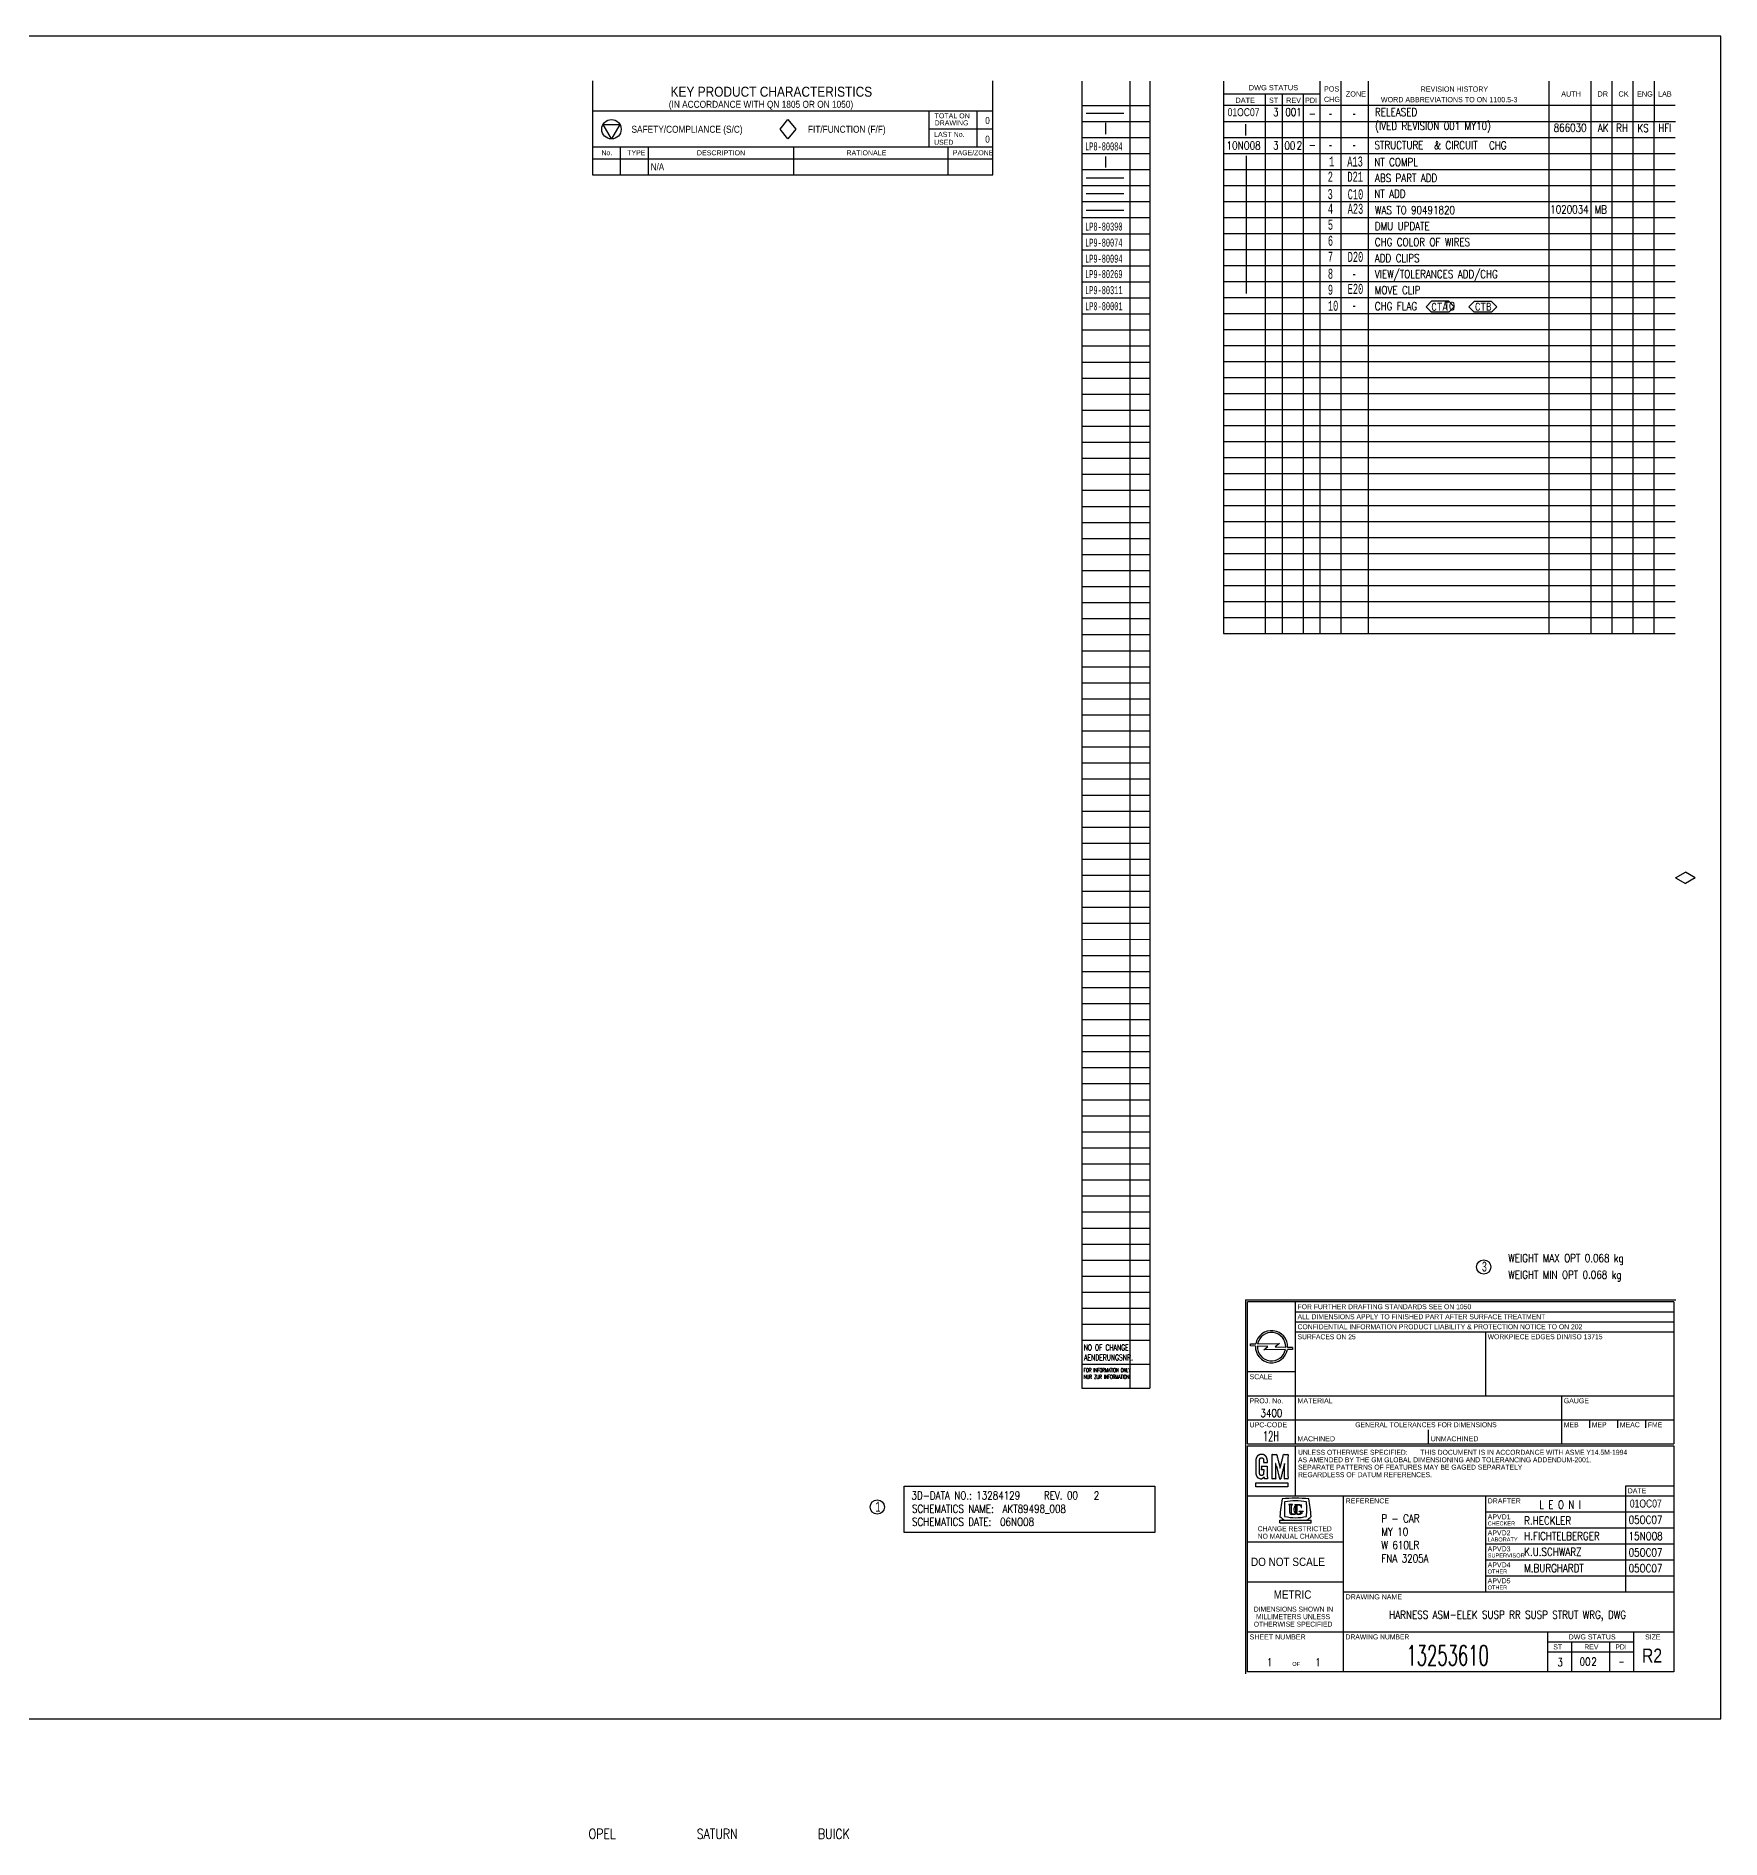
# Model space of a CAD drawing. Extents: x -144 to 1666, y -603 to 461.
# Drawn here: x 824 to 1666, y -543 to 358 of the extents above; entities that cross this region are included whole.
import ezdxf

# ---------------------------------------------------------------- set-up
doc = ezdxf.new("R2010")
doc.units = 0
doc.layers.get('0').update_dxf_attribs({"linetype": 'CONTINUOUS'})
for name, color, linetype in [('1', 7, 'CONTINUOUS'), ('2', 7, 'CONTINUOUS'), ('253', 7, 'CONTINUOUS'), ('3', 7, 'CONTINUOUS'), ('FLAGS', 5, 'CONTINUOUS'), ('kreis', 7, 'CONTINUOUS')]:
    doc.layers.add(name, color=color, linetype=linetype)
doc.styles.add('HS-DRAWING-FRAME', font='ROMANS.SHX', dxfattribs={"width": 0.6, "height": 3.5})
doc.styles.add('HS-FLAGS', font='MONOTXT.SHX', dxfattribs={"width": 0.8, "height": 4})
doc.styles.add('HS-PART-NO', font='ROMANS.SHX', dxfattribs={"width": 0.7, "height": 2})
doc.styles.add('HS-TABLE-CHANGE-INDEX-CODE', font='MONOTXT.SHX', dxfattribs={"width": 0.6, "height": 5})
doc.styles.add('HS-TABLE-COMPOSITE', font='ROMANS.SHX', dxfattribs={"width": 0.8, "height": 4})
doc.styles.add('HS-WIRE', font='ROMANS.SHX', dxfattribs={"width": 0.8, "height": 4})
doc.styles.add('TXT', font='TXT', dxfattribs={"height": 0.2})

# ---------------------------------------------------------------- blocks, each defined once
blk = doc.blocks.new('RAUTEN')
at = {"layer": '253', "linetype": 'Continuous'}
for p, q in [((-1738.2, 420.37), (-1733.24, 423.24)), ((-1738.2, 420.37), (-1733.24, 417.51)), ((-1728.28, 420.37), (-1733.24, 423.24)), ((-1728.28, 420.37), (-1733.24, 417.51)), ((-22.72, 420.37), (-17.76, 423.24)), ((-22.72, 420.37), (-17.76, 417.51)), ((-12.8, 420.37), (-17.76, 423.24)), ((-12.8, 420.37), (-17.76, 417.51))]:
    blk.add_line(p, q, dxfattribs=at)
blk = doc.blocks.new('PCR-TABLE')
for p, q in [((-319.42, -22.61), (-319.42, -675.76)), ((-295.42, -22.61), (-295.42, -675.76)), ((-285.42, -22.61), (-285.42, -675.76)), ((-319.42, -34.66), (-285.42, -34.67)), ((-319.42, -42.68), (-285.42, -42.68)), ((-319.42, -50.69), (-285.42, -50.69)), ((-319.42, -58.71), (-285.42, -58.71)), ((-319.42, -66.72), (-285.42, -66.72)), ((-319.42, -74.74), (-285.42, -74.74)), ((-319.42, -82.75), (-285.42, -82.75)), ((-319.42, -90.76), (-285.42, -90.76)), ((-319.42, -98.78), (-285.42, -98.78)), ((-319.42, -106.79), (-285.42, -106.79)), ((-319.42, -114.81), (-285.42, -114.81)), ((-319.42, -122.82), (-285.42, -122.82)), ((-319.42, -130.84), (-285.42, -130.84)), ((-319.42, -138.85), (-285.42, -138.85)), ((-319.42, -146.86), (-285.42, -146.87)), ((-319.42, -154.88), (-285.42, -154.88)), ((-319.42, -162.89), (-285.42, -162.89)), ((-319.42, -170.91), (-285.42, -170.91)), ((-319.42, -178.92), (-285.42, -178.92)), ((-319.42, -186.94), (-285.42, -186.93)), ((-319.42, -194.95), (-285.42, -194.95)), ((-319.42, -202.96), (-285.42, -202.96)), ((-319.42, -210.98), (-285.42, -210.98)), ((-319.42, -218.99), (-285.42, -218.99)), ((-319.42, -227.01), (-285.42, -227.01)), ((-319.42, -235.02), (-285.42, -235.02)), ((-319.42, -243.04), (-285.42, -243.03)), ((-319.42, -251.05), (-285.42, -251.05)), ((-319.42, -259.06), (-285.42, -259.06)), ((-319.42, -267.08), (-285.42, -267.08)), ((-319.42, -275.09), (-285.42, -275.09)), ((-319.42, -283.11), (-285.42, -283.11)), ((-319.42, -291.12), (-285.42, -291.12)), ((-319.42, -299.13), (-285.42, -299.14)), ((-319.42, -307.15), (-285.42, -307.15)), ((-319.42, -315.16), (-285.42, -315.16)), ((-319.42, -323.18), (-285.42, -323.18)), ((-319.42, -331.19), (-285.42, -331.19)), ((-319.42, -339.21), (-285.42, -339.21)), ((-319.42, -347.22), (-285.42, -347.22)), ((-319.42, -355.23), (-285.42, -355.23)), ((-319.42, -363.25), (-285.42, -363.25)), ((-319.42, -371.26), (-285.42, -371.26)), ((-319.42, -379.28), (-285.42, -379.28)), ((-319.42, -387.29), (-285.42, -387.29)), ((-319.42, -395.31), (-285.42, -395.31)), ((-319.42, -403.32), (-285.42, -403.32)), ((-319.42, -411.33), (-285.42, -411.33)), ((-319.42, -419.35), (-285.42, -419.35)), ((-319.42, -427.36), (-285.42, -427.36)), ((-319.42, -435.38), (-285.42, -435.38)), ((-319.42, -443.39), (-285.42, -443.39)), ((-319.42, -451.41), (-285.42, -451.4)), ((-319.42, -459.42), (-285.42, -459.42)), ((-319.42, -467.43), (-285.42, -467.44)), ((-319.42, -475.45), (-285.42, -475.45)), ((-319.42, -483.46), (-285.42, -483.46)), ((-319.42, -491.48), (-285.42, -491.48)), ((-319.42, -499.49), (-285.42, -499.49)), ((-319.42, -507.51), (-285.42, -507.5)), ((-319.42, -515.52), (-285.42, -515.52)), ((-319.42, -523.53), (-285.42, -523.53)), ((-319.42, -531.55), (-285.42, -531.55)), ((-319.42, -539.56), (-285.42, -539.56)), ((-319.42, -547.58), (-285.42, -547.58)), ((-319.42, -555.59), (-285.42, -555.59)), ((-319.42, -563.61), (-285.42, -563.61)), ((-319.42, -571.62), (-285.42, -571.62)), ((-319.42, -579.63), (-285.42, -579.63)), ((-319.42, -587.65), (-285.42, -587.65)), ((-319.42, -595.66), (-285.42, -595.66)), ((-319.42, -603.68), (-285.42, -603.68)), ((-319.42, -611.69), (-285.42, -611.69)), ((-319.42, -619.7), (-285.42, -619.71)), ((-319.42, -627.72), (-285.42, -627.72)), ((-319.42, -635.73), (-285.42, -635.73)), ((-319.42, -643.75), (-285.42, -643.75)), ((-319.42, -651.76), (-285.42, -651.76)), ((-319.42, -663.76), (-285.41, -663.76)), ((-319.42, -675.76), (-285.41, -675.76))]:
    blk.add_line(p, q)
at = {"style": 'HS-DRAWING-FRAME', "width": 0.6}
for s, height, p in [('NO OF CHANGE', 3, (-318.47, -656.88)), ('FOR INFORMATION ONLY', 2, (-318.38, -667.74)), ('AENDERUNGSNR.', 3, (-318.21, -661.88)), ('NUR ZUR INFORMATION', 2, (-318.38, -671.07))]:
    blk.add_text(s, height=height, dxfattribs=at).set_placement(p)
blk = doc.blocks.new('KOPF')
for p, q in [((-23.56, 208.51), (-236.56, 208.51)), ((-23.56, 208.51), (-23.56, 137.51)), ((-23.56, 136.51), (-23.56, 23.51))]:
    blk.add_line(p, q)
at = {"layer": '1', "color": 7, "linetype": 'Continuous'}
for p, q in [((-222.16, 126.27), (-220.65, 119.95)), ((-229.55, 119.93), (-228.54, 120.66)), ((-226.56, 121.01), (-226.56, 120.01)), ((-220.65, 119.95), (-219.98, 119.94)), ((-219.86, 120.45), (-219.98, 119.94))]:
    blk.add_line(p, q, dxfattribs=at)
blk.add_lwpolyline([(-232.36, 117.95), (-216.36, 117.95), (-216.36, 115.95), (-232.36, 115.95)], close=True, dxfattribs=at)
blk.add_lwpolyline([(-226.56, 120.01), (-228.06, 120.01), (-228.06, 120.42)], dxfattribs=at)
for centre, radius, start, end in [((-229.52, 122.83), 2.9, 233.71667, 269.41672), ((-228.36, 120.42), 0.3, 0, 125.90085)]:
    blk.add_arc(centre, radius, start, end, dxfattribs=at)
for points, knots in [([(-226.56, 121.01), (-226.56, 126.19), (-229.66, 126.19), (-229.66, 124.58), (-228.48, 124.58), (-228.48, 123.97), (-228.51, 123.19), (-228.6, 122.41), (-228.69, 122.14), (-228.85, 121.9), (-229.07, 121.73), (-229.34, 121.62), (-229.62, 121.6), (-229.89, 121.66), (-230.14, 121.81), (-230.34, 122.01), (-230.46, 122.27), (-230.5, 122.55), (-230.5, 129.6), (-230.46, 129.88), (-230.34, 130.14), (-230.14, 130.34), (-229.89, 130.48), (-229.62, 130.55), (-229.34, 130.53), (-229.07, 130.42), (-228.85, 130.24), (-228.69, 130.01), (-228.6, 129.74), (-228.51, 128.95), (-228.48, 128.16), (-226.56, 128.16), (-226.57, 128.78), (-226.64, 129.4), (-226.76, 130), (-226.91, 130.47), (-227.14, 130.91), (-227.44, 131.3), (-227.81, 131.63), (-228.22, 131.89), (-228.68, 132.09), (-229.16, 132.19), (-229.65, 132.22), (-230.14, 132.16), (-230.61, 132.02), (-231.05, 131.79), (-231.45, 131.5), (-231.79, 131.15), (-232.06, 130.73), (-232.26, 130.28), (-232.38, 129.81), (-232.41, 129.31), (-232.41, 122.74), (-232.36, 122.26), (-232.24, 121.8), (-232.03, 121.36), (-231.76, 120.97), (-231.42, 120.62), (-231.15, 120.43)], [0, 0, 0.105757, 0.169009, 0.201878, 0.225936, 0.238299, 0.254312, 0.270324, 0.276144, 0.281937, 0.287666, 0.293562, 0.299326, 0.30511, 0.310997, 0.316757, 0.322589, 0.328308, 0.471958, 0.477773, 0.483605, 0.489365, 0.495205, 0.501009, 0.50678, 0.512641, 0.518428, 0.524222, 0.530042, 0.546149, 0.562258, 0.601451, 0.6141, 0.626726, 0.639336, 0.649307, 0.65938, 0.669427, 0.679533, 0.689529, 0.699615, 0.709639, 0.719712, 0.729746, 0.739778, 0.749849, 0.759852, 0.769949, 0.780051, 0.790093, 0.800063, 0.810155, 0.944127, 0.953958, 0.963791, 0.973652, 0.983435, 0.993329, 1, 1]), ([(-222.16, 126.27), (-222.5, 127.6), (-222.5, 119.93), (-224.21, 119.93), (-224.21, 132.22), (-222, 132.22), (-220.28, 125.33), (-218.56, 132.22), (-216.35, 132.22), (-216.35, 119.93), (-218.07, 119.93), (-218.07, 127.6), (-219.86, 120.45)], [0, 0, 0.0193, 0.127764, 0.152056, 0.325873, 0.357145, 0.457526, 0.55789, 0.589162, 0.762978, 0.787271, 0.895735, 1, 1])]:
    blk.add_open_spline(points, degree=1, knots=knots, dxfattribs=at)
at = {"layer": '2', "color": 7, "linetype": 'Continuous'}
for p, q in [((-237.56, 209.51), (-237.56, 22.51)), ((-237.56, 209.51), (-22.56, 209.51)), ((-236.56, 137.51), (-236.56, 208.51)), ((-212.56, 137.51), (-212.56, 208.51)), ((-212.56, 203.51), (-23.56, 203.51)), ((-212.56, 198.51), (-23.56, 198.51)), ((-212.56, 193.51), (-23.56, 193.51)), ((-117.56, 161.51), (-117.56, 193.51)), ((-235.05, 187.42), (-232.47, 187.45)), ((-235.05, 186.43), (-235.05, 187.42)), ((-232.59, 186.32), (-235.05, 186.43)), ((-226.39, 186.05), (-231.64, 186.28)), ((-231.5, 187.45), (-220.63, 187.55)), ((-228.49, 184.46), (-226.39, 186.05)), ((-217.63, 184.56), (-228.49, 184.46)), ((-220.63, 187.55), (-222.74, 185.96)), ((-222.74, 185.96), (-217.48, 185.73)), ((-214.08, 184.59), (-216.66, 184.57)), ((-214.08, 185.58), (-216.54, 185.69)), ((-214.08, 185.58), (-214.08, 184.59)), ((-212.56, 173.51), (-236.56, 173.51)), ((-236.56, 161.51), (-23.56, 161.51)), ((-79.56, 137.51), (-79.56, 161.51)), ((-236.56, 149.51), (-23.56, 149.51)), ((-146.06, 137.51), (-146.06, 144.51)), ((-65.56, 145.51), (-65.56, 149.51)), ((-51.56, 145.51), (-51.56, 149.51)), ((-37.56, 145.51), (-37.56, 149.51)), ((-236.56, 137.51), (-23.56, 137.51)), ((-236.56, 136.51), (-23.56, 136.51)), ((-236.56, 23.51), (-236.56, 136.51)), ((-212.56, 111.51), (-212.56, 136.51)), ((-236.56, 111.51), (-188.56, 111.51)), ((-188.56, 111.51), (-23.56, 111.51)), ((-188.56, 23.51), (-188.56, 111.51)), ((-117.56, 63.51), (-117.56, 111.51)), ((-47.56, 63.51), (-47.56, 116.51)), ((-47.56, 116.51), (-23.56, 116.51)), ((-220.34, 99.3), (-204.79, 99.3)), ((-220.34, 98.01), (-220.34, 99.3)), ((-214.06, 107.18), (-215.9, 107.18)), ((-215.9, 107.18), (-215.9, 106.98)), ((-215.9, 106.98), (-215.47, 106.98)), ((-215.47, 103.19), (-215.47, 106.98)), ((-214.78, 106.98), (-214.78, 103.38)), ((-214.78, 106.98), (-214.06, 106.98)), ((-213.44, 102.17), (-214.46, 102.17)), ((-214.06, 106.98), (-214.06, 107.18)), ((-213.44, 102.37), (-213.77, 102.37)), ((-212.89, 107.18), (-211.2, 107.18)), ((-212.89, 107.18), (-212.89, 106.98)), ((-212.89, 106.98), (-212.43, 106.98)), ((-212.13, 103.68), (-212.13, 106.69)), ((-211.94, 106.69), (-211.94, 106.68)), ((-211.94, 106.69), (-211.94, 103.68)), ((-211.64, 106.98), (-211.2, 106.98)), ((-211.2, 107.18), (-211.2, 106.98)), ((-210.7, 103.84), (-208.77, 103.84)), ((-210.7, 103.65), (-210.7, 103.84)), ((-210.07, 103.65), (-210.7, 103.65)), ((-210.07, 103.09), (-210.07, 103.65)), ((-209.71, 106.94), (-209.71, 107.08)), ((-209.71, 107.08), (-209.52, 107.08)), ((-209.71, 105.61), (-209.52, 105.61)), ((-209.52, 105.61), (-209.52, 107.08)), ((-209.32, 102.89), (-209.32, 103.65)), ((-208.77, 103.65), (-209.32, 103.65)), ((-208.77, 103.84), (-208.77, 103.65)), ((-204.79, 98.01), (-204.79, 99.3)), ((-117.56, 103.51), (-23.56, 103.51)), ((-220.34, 98.01), (-204.79, 98.01)), ((-117.56, 95.51), (-23.56, 95.51)), ((-236.56, 88.51), (-188.56, 88.51)), ((-117.56, 87.51), (-23.56, 87.51)), ((-117.56, 79.51), (-23.56, 79.51)), ((-236.56, 68.51), (-188.56, 68.51)), ((-188.56, 63.51), (-23.56, 63.51)), ((-117.56, 71.51), (-23.56, 71.51)), ((-236.56, 43.51), (-23.56, 43.51)), ((-86.56, 23.51), (-86.56, 43.51)), ((-86.56, 38.51), (-43.56, 38.51)), ((-74.56, 23.51), (-74.56, 38.51)), ((-55.56, 23.51), (-55.56, 38.51)), ((-43.56, 23.51), (-43.56, 43.51)), ((-86.56, 33.51), (-43.56, 33.51)), ((-23.56, 23.51), (-236.56, 23.51))]:
    blk.add_line(p, q, dxfattribs=at)
for centre, radius, start, end in [((-224.56, 186.01), 8.03, 357.73099, 169.67736), ((-224.56, 186.01), 7.09, 357.74475, 168.2256), ((-224.56, 186.01), 8.03, 177.72933, 349.67858), ((-224.56, 186.01), 7.09, 177.77649, 348.19922), ((-162.24, 97.88), 58.2, 168.04915, 176.72561), ((-212.56, 52.57), 57.73, 83.42607, 96.57393), ((-173.16, 104.8), 44.99, 175.40402, 184.59598), ((-212.56, 85.07), 23.97, 76.87435, 103.12565), ((-250.52, 104.8), 43.55, 355.25258, 4.74742), ((-261.37, 98.08), 56.67, 3.15714, 12.06809), ((-214.38, 106.15), 7.75, 219.68841, 242.07155), ((-212.56, 124.41), 23.84, 256.79981, 283.2002), ((-214.46, 103.19), 1.01, 180, 270), ((-213.77, 103.38), 1.01, 180, 270), ((-213.44, 103.68), 1.31, 270, 312.16827), ((-213.44, 103.68), 1.5, 270, 313.43935), ((-212.43, 106.69), 0.294, 0, 90), ((-213.44, 103.68), 1.31, 334.7263, 0), ((-213.44, 103.68), 1.5, 330.36907, 0), ((-211.64, 106.69), 0.294, 90, 180), ((-209.88, 106.94), 0.164, 228.86644, 0), ((-210.66, 106.04), 7.61, 297.72658, 320.51345)]:
    blk.add_arc(centre, radius, start, end, dxfattribs=at)
for major_axis, ratio, start_param, end_param in [((-0.14, 2.5), 0.908974, 0.420267, 2.424911), ((-0.04, 2.31), 0.645502, 0.670035, 2.299858), ((-0.14, 2.5), 0.908974, 2.424911, 2.508905), ((-0.14, 2.5), 0.908974, 2.508905, 3.091038), ((-0.04, 2.31), 0.645502, 2.299858, 2.415075), ((-0.04, 2.31), 0.645502, 2.415075, 3.129915), ((-0.04, 2.31), 0.645502, 6.27178, 6.791415)]:
    blk.add_ellipse((-211.18, 104.68), major_axis=major_axis, ratio=ratio, start_param=start_param, end_param=end_param, dxfattribs=at)
for points, degree, knots in [([(-211.2, 107.18), (-211.05, 107.18), (-210.89, 107.17), (-210.6, 107.12), (-210.46, 107.09), (-210.21, 106.98), (-210.09, 106.91), (-209.99, 106.82)], 3, [0, 0, 0, 0, 0.361205, 0.361205, 0.682988, 0.682988, 1, 1, 1, 1]), ([(-211.2, 106.98), (-210.41, 106.99), (-210.04, 106.61), (-209.71, 106.26), (-209.71, 105.61)], 2, [0, 0, 0, 0.5, 0.5, 1, 1, 1]), ([(-210.07, 103.09), (-210.07, 102.87), (-210.18, 102.72), (-210.4, 102.37), (-211.15, 102.37)], 2, [0, 0, 0, 0.5, 0.5, 1, 1, 1]), ([(-209.32, 102.89), (-209.37, 102.82), (-209.43, 102.76), (-209.98, 102.17), (-211.15, 102.17)], 2, [0, 0, 0, 0.5, 0.5, 1, 1, 1])]:
    blk.add_open_spline(points, degree=degree, knots=knots, dxfattribs=at)
at = {"insert": (-228.81, 143.83), "char_height": 5, "width": 11.015, "attachment_point": 1, "style": 'HS-DRAWING-FRAME'}
blk.add_mtext('12H', dxfattribs=at)
at = {"layer": '2', "color": 7, "linetype": 'Continuous', "style": 'TXT'}
for s, height, width, p in [('FOR FURTHER DRAFTING STANDARDS SEE ON 1050', 2.5, 0.89, (-211.56, 204.75)), ('ALL DIMENSIONS APPLY TO FINISHED PART AFTER SURFACE TREATMENT', 2.5, 0.89, (-211.56, 199.75)), ('SURFACES ON 25', 2.5, 0.88452, (-211.56, 189.73)), ('CONFIDENTIAL INFORMATION PRODUCT LIABILITY & PROTECTION NOTICE TO ON 202', 2.5, 0.89024, (-211.56, 194.75)), ('WORKPIECE EDGES DIN/ISO 13715', 2.5, 0.88748, (-116.56, 189.76)), ('SCALE', 2.5, 0.87164, (-235.56, 169.77)), ('PROJ. No.', 2.5, 0.88052, (-235.56, 157.74)), ('MATERIAL', 2.5, 0.87916, (-211.57, 157.76)), ('GAUGE', 2.5, 0.87164, (-78.55, 157.75)), ('UPC-CODE', 2.5, 0.88164, (-235.56, 145.76)), ('GENERAL TOLERANCES FOR DIMENSIONS', 2.5, 0.8886, (-182.72, 145.79)), ('MEB', 2.5, 0.85832, (-78.56, 145.77)), ('MEP', 2.5, 0.85832, (-64.57, 145.76)), ('MEAC', 2.5, 0.86664, (-50.56, 145.76)), ('FME', 2.5, 0.85832, (-36.56, 145.75)), ('MACHINED', 2.5, 0.87916, (-211.59, 138.76)), ('UNMACHINED', 2.5, 0.88164, (-145.06, 138.76)), ('AS AMENDED BY THE GM GLOBAL DIMENSIONING AND TOLERANCING ADDENDUM-2001.', 2.5, 0.89024, (-211.33, 128.25)), ('SEPARATE PATTERNS OF FEATURES MAY BE GAGED SEPARATELY', 2.5, 0.89012, (-211.33, 124.57)), ('UNLESS OTHERWISE SPECIFIED:', 2.5, 0.88796, (-211.33, 132)), (' THIS DOCUMENT IS IN ACCORDANCE WITH ASME Y14.5M-1994', 2.5, 0.88976, (-151.15, 132)), ('REGARDLESS OF DATUM REFERENCES.', 2.5, 0.88928, (-211.33, 120.82)), ('REFERENCE', 2.5, 0.88052, (-187.55, 107.76)), ('DRAFTER', 2.5, 0.87736, (-116.58, 107.75)), ('DATE', 2.5, 0.86664, (-46.55, 112.77)), ('APVD1', 2.5, 0.87164, (-116.55, 99.76)), ('CHANGE RESTRICTED', 2.5, 0.88576, (-231.47, 93.82)), ('NO MANUAL CHANGES', 2.5, 0.88576, (-231.47, 90.07)), ('APVD2', 2.5, 0.87164, (-116.57, 91.75)), ('APVD3', 2.5, 0.87164, (-116.57, 83.76)), ('DO NOT SCALE', 4.2, 0.88331, (-234.82, 76.42)), ('APVD4', 2.5, 0.87164, (-116.57, 75.75)), ('METRIC', 4.2, 0.874976, (-223.48, 60.06)), ('APVD5', 2.5, 0.87164, (-116.58, 67.78)), ('DIMENSIONS SHOWN IN', 2.5, 0.8864, (-233.44, 53.61)), ('DRAWING NAME', 2.5, 0.88332, (-187.57, 59.76)), ('OTHERWISE SPECIFIED', 2.5, 0.8864, (-233.44, 46.11)), ('MILLIMETERS UNLESS', 2.5, 0.88608, (-232.33, 49.86)), ('SHEET NUMBER', 2.5, 0.88332, (-235.54, 39.74)), ('DRAWING NUMBER', 2.5, 0.88452, (-187.58, 39.76)), ('ST', 2.5, 0.85832, (-83.78, 34.76)), ('DWG STATUS', 2.5, 0.88164, (-76.08, 39.76)), ('REV', 2.5, 0.85832, (-68.28, 34.76)), ('PDI', 2.5, 0.85832, (-52.77, 34.76)), ('SIZE', 2.5, 0.86664, (-37.88, 39.74)), ('OF', 2, 0.84165, (-214.21, 26.5)), ('R2', 7, 0.841657, (-39.46, 28.16))]:
    blk.add_text(s, height=height, dxfattribs=dict(at, width=width)).set_placement(p)
at = {"layer": '3', "color": 7, "linetype": 'Continuous', "style": 'TXT'}
for s, width, p in [('CHECKER', 0.87735, (-116.56, 96.7)), ('LABORATY', 0.87915, (-116.56, 88.7)), ('SUPERVISOR', 0.88165, (-116.56, 80.7)), ('OTHER', 0.87165, (-116.57, 72.7)), ('OTHER', 0.87165, (-116.57, 64.7))]:
    blk.add_text(s, height=2, dxfattribs=dict(at, width=width)).set_placement(p)
blk = doc.blocks.new('KEY')
blk.add_line((-557.95, -37.35), (-357.95, -37.35))
at = {"layer": '2', "color": 7, "linetype": 'Continuous'}
for p, q in [((-557.95, -22.35), (-557.95, -69.35)), ((-357.95, -69.35), (-357.95, -22.35)), ((-552.72, -44.16), (-544.31, -44.16)), ((-548.51, -51.43), (-552.72, -44.16)), ((-544.31, -44.16), (-548.51, -51.43)), ((-464.21, -46.58), (-460.33, -41.73)), ((-460.33, -41.73), (-456.45, -46.58)), ((-389.95, -37.35), (-389.95, -55.35)), ((-365.95, -37.35), (-365.95, -55.35)), ((-460.33, -51.43), (-464.21, -46.58)), ((-456.45, -46.58), (-460.33, -51.43)), ((-389.95, -46.35), (-357.95, -46.35)), ((-557.95, -55.35), (-357.95, -55.35)), ((-557.95, -61.35), (-357.95, -61.35)), ((-543.98, -69.35), (-543.98, -55.35)), ((-529.95, -69.35), (-529.95, -55.35)), ((-457.45, -69.35), (-457.45, -55.35)), ((-380.5, -55.35), (-380.5, -69.35)), ((-557.95, -69.35), (-357.95, -69.35))]:
    blk.add_line(p, q, dxfattribs=at)
blk.add_circle((-548.51, -46.58), 4.85, dxfattribs=at)
at = {"layer": '2', "color": 7, "linetype": 'Continuous', "style": 'TXT'}
for s, height, width, p in [('KEY PRODUCT CHARACTERISTICS', 5, 0.88902, (-518.98, -30.32)), ('(IN ACCORDANCE WITH QN 1805 OR ON 1050)', 3.5, 0.885771, (-519.87, -35.86)), ('SAFETY/COMPLIANCE (S/C)', 3.5, 0.885771, (-538.5, -48.34)), ('FIT/FUNCTION (F/F)', 3.5, 0.883314, (-450.32, -48.33)), ('TOTAL ON', 2.5, 0.87916, (-387.05, -41.11)), ('DRAWING', 2.5, 0.87736, (-387.05, -44.64)), ('USED', 2.5, 0.86664, (-387.3, -54.32)), ('LAST No.', 2.5, 0.87916, (-387.3, -50.37)), ('No.', 2.5, 0.85832, (-553.51, -59.55)), ('TYPE', 2.5, 0.86664, (-540.61, -59.55)), ('DESCRIPTION', 2.5, 0.88256, (-505.83, -59.6)), ('RATIONALE', 2.5, 0.88052, (-431.1, -59.6)), ('PAGE/ZONE', 2.5, 0.86664, (-377.9, -59.55))]:
    blk.add_text(s, height=height, dxfattribs=dict(at, width=width)).set_placement(p)
at = {"layer": '3', "color": 7, "linetype": 'Continuous', "style": 'TXT'}
for s, width, p in [('0', 0.891657, (-361.75, -43.97)), ('0', 0.891657, (-361.75, -53.3)), ('N/A', 0.858314, (-528.87, -67.1))]:
    blk.add_text(s, height=3.5, dxfattribs=dict(at, width=width)).set_placement(p)
blk = doc.blocks.new('A$C6CBA30ED')
blk.add_line((0, 5.53), (0, 0))

msp = doc.modelspace()

# ---------------------------------------------------------------- linework, layer by layer
for p, q in [((1348.68, 319.35), (1367.5, 319.35)), ((1358.28, 314.47), (1358.28, 308.94)), ((1428.21, 308.29), (1428.21, 308.29)), ((1358.28, 297.8), (1358.28, 292.27)), ((1428.61, 297.99), (1428.61, 229.29)), ((1348.68, 287.13), (1367.5, 287.13)), ((1348.68, 279.2), (1367.5, 279.2)), ((1348.68, 270.94), (1367.5, 270.94)), ((1428.61, 268.2), (1428.61, 268.09))]:
    msp.add_line(p, q)
for points in [[(-97.14, -483.08), (1665.86, -483.08), (1665.86, 357.92), (-97.14, 357.92)], [(1257.67, -366.71), (1383.04, -366.71), (1383.04, -389.96), (1257.67, -389.96)]]:
    msp.add_lwpolyline(points, close=True)
at = {"layer": '1', "color": 7, "linetype": 'Continuous'}
for p, q in [((1417.33, 335.29), (1417.33, 315.3)), ((1465.63, 315.3), (1465.63, 335.29)), ((1476.13, 315.3), (1476.13, 335.29)), ((1489.78, 315.3), (1489.78, 335.29)), ((1580.08, 315.3), (1580.08, 335.29)), ((1601.08, 315.3), (1601.08, 335.29)), ((1611.58, 315.3), (1611.58, 335.29)), ((1622.08, 315.3), (1622.08, 335.29)), ((1632.58, 315.3), (1632.58, 335.29)), ((1417.33, 328.99), (1465.63, 328.99)), ((1438.33, 315.3), (1438.33, 328.99)), ((1446.73, 315.3), (1446.73, 328.99)), ((1457.23, 315.3), (1457.23, 328.99)), ((1417.33, 323.31), (1643.06, 323.31)), ((1417.32, 315.3), (1417.32, 187.3)), ((1417.32, 307.3), (1643.07, 307.3)), ((1417.33, 315.3), (1643.08, 315.3)), ((1438.32, 187.3), (1438.32, 315.3)), ((1446.72, 187.3), (1446.72, 315.3)), ((1457.22, 187.3), (1457.22, 315.3)), ((1465.62, 187.3), (1465.62, 315.3)), ((1476.12, 187.3), (1476.12, 315.3)), ((1489.77, 187.3), (1489.77, 315.3)), ((1580.07, 187.3), (1580.07, 315.3)), ((1601.07, 187.3), (1601.07, 315.3)), ((1611.57, 187.3), (1611.57, 315.3)), ((1622.07, 187.3), (1622.07, 315.3)), ((1632.57, 187.3), (1632.57, 315.3)), ((1417.32, 299.3), (1643.07, 299.3)), ((1417.32, 291.3), (1643.07, 291.3)), ((1417.32, 283.3), (1643.07, 283.3)), ((1417.32, 275.3), (1643.07, 275.3)), ((1417.32, 267.3), (1643.07, 267.3)), ((1417.32, 259.3), (1643.07, 259.3)), ((1417.32, 251.3), (1643.07, 251.3)), ((1417.32, 243.3), (1643.07, 243.3)), ((1417.32, 235.3), (1643.07, 235.3)), ((1417.32, 227.3), (1643.07, 227.3)), ((1417.32, 219.3), (1643.07, 219.3)), ((1417.32, 211.3), (1643.07, 211.3)), ((1417.32, 203.3), (1643.07, 203.3)), ((1417.32, 195.3), (1643.07, 195.3)), ((1417.32, 187.3), (1643.07, 187.3)), ((1417.32, 187.3), (1417.32, 59.3)), ((1438.32, 59.3), (1438.32, 187.3)), ((1446.72, 59.3), (1446.72, 187.3)), ((1457.22, 59.3), (1457.22, 187.3)), ((1465.62, 59.3), (1465.62, 187.3)), ((1476.12, 59.3), (1476.12, 187.3)), ((1489.77, 59.3), (1489.77, 187.3)), ((1580.07, 59.3), (1580.07, 187.3)), ((1601.07, 59.3), (1601.07, 187.3)), ((1611.57, 59.3), (1611.57, 187.3)), ((1622.07, 59.3), (1622.07, 187.3)), ((1632.57, 59.3), (1632.57, 187.3)), ((1417.32, 179.3), (1643.07, 179.3)), ((1417.32, 171.3), (1643.07, 171.3)), ((1417.32, 163.3), (1643.07, 163.3)), ((1417.32, 155.3), (1643.07, 155.3)), ((1417.32, 147.3), (1643.07, 147.3)), ((1417.32, 139.3), (1643.07, 139.3)), ((1417.32, 131.3), (1643.07, 131.3)), ((1417.32, 123.3), (1643.07, 123.3)), ((1417.32, 115.3), (1643.07, 115.3)), ((1417.32, 107.3), (1643.07, 107.3)), ((1417.32, 99.3), (1643.07, 99.3)), ((1417.32, 91.3), (1643.07, 91.3)), ((1417.32, 83.3), (1643.07, 83.3)), ((1417.32, 75.3), (1643.07, 75.3)), ((1417.32, 67.3), (1643.07, 67.3)), ((1417.32, 59.3), (1643.07, 59.3))]:
    msp.add_line(p, q, dxfattribs=at)
at = {"layer": 'FLAGS'}
for p, q in [((1521.21, 225.37), (1518.51, 222.67)), ((1529.91, 225.37), (1521.21, 225.37)), ((1529.91, 225.37), (1532.6, 222.67)), ((1542.54, 225.34), (1539.84, 222.64)), ((1551.23, 225.34), (1542.54, 225.34)), ((1551.23, 225.34), (1553.93, 222.64)), ((1521.21, 219.97), (1518.51, 222.67)), ((1529.91, 219.97), (1521.21, 219.97)), ((1529.91, 219.97), (1532.6, 222.67)), ((1542.54, 219.94), (1539.84, 222.64)), ((1551.23, 219.94), (1542.54, 219.94)), ((1551.23, 219.94), (1553.93, 222.64))]:
    msp.add_line(p, q, dxfattribs=at)
at = {"layer": 'kreis'}
for centre in [(1547.33, -257.22), (1244.28, -377.17)]:
    msp.add_circle(centre, 3.55, dxfattribs=at)

# ---------------------------------------------------------------- block references
for name, p in [('KEY', (1659.98, 357.92)), ('PCR-TABLE', (1665.86, 357.92)), ('A$C6CBA30ED', (1428.21, 308.29)), ('RAUTEN', (1665.86, -483.08)), ('KOPF', (1665.86, -483.08))]:
    msp.add_blockref(name, p)

# ---------------------------------------------------------------- texts
for s, height, style, width, p in [('RH', 4, 'HS-WIRE', 0.8, (1613.53, 310.03)), ('KS', 4, 'HS-WIRE', 0.8, (1624.14, 309.96)), ('HFI', 4, 'HS-WIRE', 0.8, (1634.54, 310.03)), ('LP8-80084', 4, 'HS-TABLE-CHANGE-INDEX-CODE', 0.6, (1348.14, 300.77)), ('10NO08', 4, 'HS-WIRE', 0.8, (1418.85, 301.23)), ('00', 4, 'HS-WIRE', 0.8, (1447.73, 301.21)), ('2', 4, 'HS-WIRE', 0.8, (1453.83, 301.21)), ('1', 5, 'HS-TABLE-CHANGE-INDEX-CODE', 0.6, (1470.08, 292.74)), ('A13', 5, 'HS-TABLE-CHANGE-INDEX-CODE', 0.6, (1479.14, 292.72)), ('STRUCTURE ', 4, 'HS-WIRE', 0.8, (1492.78, 301.41)), ('& CIRCUIT ', 4, 'HS-WIRE', 0.8, (1522.47, 301.36)), ('CHG', 4, 'HS-WIRE', 0.8, (1549.97, 301.3)), ('2', 5, 'HS-TABLE-CHANGE-INDEX-CODE', 0.6, (1469.38, 285.13)), ('D21', 5, 'HS-TABLE-CHANGE-INDEX-CODE', 0.6, (1479.22, 285.12)), ('ABS PART ADD', 4, 'HS-WIRE', 0.8, (1492.99, 284.99)), ('NT COMPL', 4, 'HS-WIRE', 0.8, (1492.64, 292.95)), ('3', 5, 'HS-TABLE-CHANGE-INDEX-CODE', 0.6, (1469.32, 276.43)), ('C10', 5, 'HS-TABLE-CHANGE-INDEX-CODE', 0.6, (1479.34, 276.35)), ('NT ADD', 4, 'HS-WIRE', 0.8, (1492.64, 277.1)), ('4', 5, 'HS-TABLE-CHANGE-INDEX-CODE', 0.6, (1469.45, 269.12)), ('A23', 5, 'HS-TABLE-CHANGE-INDEX-CODE', 0.6, (1479.34, 269.08)), ('WAS TO 90491820', 4, 'HS-WIRE', 0.8, (1492.92, 268.95)), ('1020034', 4, 'HS-WIRE', 0.8, (1580.55, 269.29)), ('MB', 4, 'HS-WIRE', 0.8, (1602.73, 269.26)), ('LP8-80390', 4, 'HS-TABLE-CHANGE-INDEX-CODE', 0.6, (1348.14, 260.7)), ('5', 5, 'HS-TABLE-CHANGE-INDEX-CODE', 0.6, (1469.45, 261.12)), ('DMU UPDATE', 4, 'HS-WIRE', 0.8, (1492.92, 260.95)), ('LP9-80074', 4, 'HS-TABLE-CHANGE-INDEX-CODE', 0.6, (1348.14, 252.69)), ('6', 5, 'HS-TABLE-CHANGE-INDEX-CODE', 0.6, (1469.45, 253.12)), ('CHG COLOR OF WIRES', 4, 'HS-WIRE', 0.8, (1492.92, 252.95)), ('LP9-80094', 4, 'HS-TABLE-CHANGE-INDEX-CODE', 0.6, (1348.14, 244.67)), ('7', 5, 'HS-TABLE-CHANGE-INDEX-CODE', 0.6, (1469.45, 245.12)), ('D20', 5, 'HS-TABLE-CHANGE-INDEX-CODE', 0.6, (1479.34, 245.08)), ('ADD CLIPS', 4, 'HS-WIRE', 0.8, (1492.92, 244.95)), ('LP9-80269', 4, 'HS-TABLE-CHANGE-INDEX-CODE', 0.6, (1348.14, 236.96)), ('8', 5, 'HS-TABLE-CHANGE-INDEX-CODE', 0.6, (1469.45, 236.64)), ('VIEW/TOLERANCES ADD/CHG', 4, 'HS-WIRE', 0.8, (1492.92, 236.97)), ('LP9-80311', 4, 'HS-TABLE-CHANGE-INDEX-CODE', 0.6, (1348.14, 228.94)), ('9', 5, 'HS-TABLE-CHANGE-INDEX-CODE', 0.6, (1469.45, 228.64)), ('10', 5, 'HS-TABLE-CHANGE-INDEX-CODE', 0.6, (1469.45, 220.61)), ('E20', 5, 'HS-TABLE-CHANGE-INDEX-CODE', 0.6, (1479.34, 229.08)), ('MOVE CLIP', 4, 'HS-WIRE', 0.8, (1492.92, 228.97)), ('LP0-80001', 4, 'HS-TABLE-CHANGE-INDEX-CODE', 0.6, (1348.14, 220.91)), ('CHG FLAG     TO', 4, 'HS-WIRE', 0.8, (1492.92, 220.94)), ('WEIGHT MAX OPT 0.068 kg', 4, 'HS-WIRE', 0.8, (1559.56, -254.79)), ('WEIGHT MIN OPT 0.068 kg', 4, 'HS-WIRE', 0.8, (1559.56, -263.07)), ('3400', 4, 'HS-WIRE', 0.8, (1435.73, -332.2)), ('3D-DATA NO.: 13284129   REV. 00', 4, 'HS-WIRE', 0.8, (1261.37, -373.4)), ('SCHEMATICS NAME:  AKT89498_008', 4, 'HS-WIRE', 0.8, (1261.63, -380.05)), ('2', 4, 'HS-WIRE', 0.8, (1352.49, -373.4)), ('SCHEMATICS DATE:  06NO08', 4, 'HS-WIRE', 0.8, (1261.63, -386.59)), ('R.HECKLER', 4, 'HS-WIRE', 0.8, (1567.56, -385.98)), ('05OC07', 4, 'HS-WIRE', 0.8, (1619.73, -385.53)), ('H.FICHTELBERGER', 4, 'HS-WIRE', 0.8, (1567.56, -393.66)), ('15NO08', 4, 'HS-WIRE', 0.8, (1619.73, -393.67)), ('K.U.SCHWARZ', 4, 'HS-WIRE', 0.8, (1567.56, -401.6)), ('05OC07', 4, 'HS-WIRE', 0.8, (1619.73, -401.88)), ('M.BURGHARDT', 4, 'HS-WIRE', 0.8, (1567.56, -409.74)), ('05OC07', 4, 'HS-WIRE', 0.8, (1619.73, -409.77)), ('00', 4, 'HS-WIRE', 0.8, (1595.23, -456.44)), ('2', 4, 'HS-WIRE', 0.8, (1601.07, -456.45))]:
    msp.add_text(s, height=height, dxfattribs=dict(style=style, width=width)).set_placement(p)
at = {"attachment_point": 1}
for s, insert, char_height, width, style in [('{\\fTxt|b0|i0|c0|p34;01OC07}', (1419.34, 321.88), 4, 18, 'HS-WIRE'), ('3', (1442.03, 321.94), 4, 23.6, 'HS-WIRE'), ('001', (1448.19, 321.95), 4, 23.9, 'HS-WIRE'), ('-', (1459.89, 321.22), 4, 23.5, 'HS-WIRE'), ('-', (1469.5, 321.8), 5, 23.5, 'HS-TABLE-CHANGE-INDEX-CODE'), ('-', (1481.23, 321.79), 5, 23.5, 'HS-TABLE-CHANGE-INDEX-CODE'), ('RELEASED', (1492.98, 321.94), 4, 25, 'HS-WIRE'), ('(IVED REVISION 001 MY10)', (1493.04, 315.01), 4, 83.3751, 'HS-WIRE'), ('866030', (1582.27, 314.08), 4, 17.9, 'HS-WIRE'), ('AK', (1604.34, 314.03), 4, 7.9, 'HS-WIRE'), ('3', (1442.03, 305.26), 4, 23.6, 'HS-WIRE'), ('-', (1459.89, 305.52), 4, 23.5, 'HS-WIRE'), ('-', (1469.5, 306.1), 5, 23.5, 'HS-TABLE-CHANGE-INDEX-CODE'), ('-', (1481.23, 306.08), 5, 23.5, 'HS-TABLE-CHANGE-INDEX-CODE'), ('-', (1481.23, 241.69), 5, 23.5, 'HS-TABLE-CHANGE-INDEX-CODE'), ('-', (1481.23, 225.86), 5, 23.5, 'HS-TABLE-CHANGE-INDEX-CODE'), ('L E O N I', (1575.07, -374), 4, 42, 'HS-WIRE'), ('{\\fTxt|b0|i0|c0|p34;01OC07}', (1620.34, -373.43), 4, 21, 'HS-WIRE'), ('P - CAR\\PMY 10\\PW 610LR\\PFNA 3205A', (1496.19, -380.88), 4, 60.9, 'HS-WIRE'), ('HARNESS ASM-ELEK SUSP RR SUSP STRUT WRG, DWG', (1500.11, -428.99), 4, 149.0379, 'HS-WIRE'), ('13253610', (1508.71, -446.3), 10, 83.6, 'HS-DRAWING-FRAME'), ('1', (1438.99, -452.76), 4, 5.2495, 'HS-WIRE'), ('1', (1463.11, -452.76), 4, 5.2495, 'HS-WIRE'), ('3', (1584.1, -452.76), 4, 5.2, 'HS-WIRE'), ('-', (1614.79, -452.76), 3.5, 5.2495, 'HS-PART-NO'), ('OPEL', (1100.05, -538), 5, 34.9, 'HS-TABLE-COMPOSITE'), ('SATURN', (1154.1, -538.05), 5, 34.9, 'HS-TABLE-COMPOSITE'), ('BUICK', (1214.61, -538.05), 5, 34.9, 'HS-TABLE-COMPOSITE')]:
    msp.add_mtext(s, dxfattribs=dict(at, insert=insert, char_height=char_height, width=width, style=style))
at = {"layer": '1', "color": 7, "linetype": 'Continuous', "style": 'TXT'}
for s, width, p in [('DWG STATUS', 0.88164, (1429.91, 330.82)), ('DATE', 0.86664, (1423.29, 324.53)), ('ST', 0.85832, (1440.04, 324.53)), ('REV', 0.85832, (1448.61, 324.52)), ('PDI', 0.85832, (1458.06, 324.53)), ('CHG', 0.85832, (1467.51, 324.95)), ('POS', 0.85832, (1467.51, 330.2)), ('ZONE', 0.86664, (1478.41, 327.68)), ('WORD ABBREVIATIONS TO ON 1100.5-3', 0.8886, (1495.94, 324.84)), ('REVISION HISTORY', 0.8854, (1515.83, 330.09)), ('AUTH', 0.86664, (1586.04, 327.67)), ('DR', 0.84164, (1604.13, 327.68)), ('CK', 0.84164, (1614.63, 327.68)), ('ENG', 0.85832, (1623.96, 327.67)), ('LAB', 0.85832, (1634.45, 327.68))]:
    msp.add_text(s, height=2.625, dxfattribs=dict(at, width=width)).set_placement(p)
at = {"layer": 'FLAGS', "char_height": 4, "attachment_point": 1, "style": 'HS-FLAGS'}
for s, insert, width in [('CTA', (1521.13, 224.61), 13.4157), ('CTB', (1542.93, 224.66), 36.222)]:
    msp.add_mtext(s, dxfattribs=dict(at, insert=insert, width=width))
at = {"layer": 'kreis', "style": 'HS-TABLE-CHANGE-INDEX-CODE', "width": 0.6}
for s, p in [('3', (1546.36, -259.52)), ('1', (1243.31, -379.47))]:
    msp.add_text(s, height=5, dxfattribs=at).set_placement(p)

doc.saveas('drawing.dxf')
